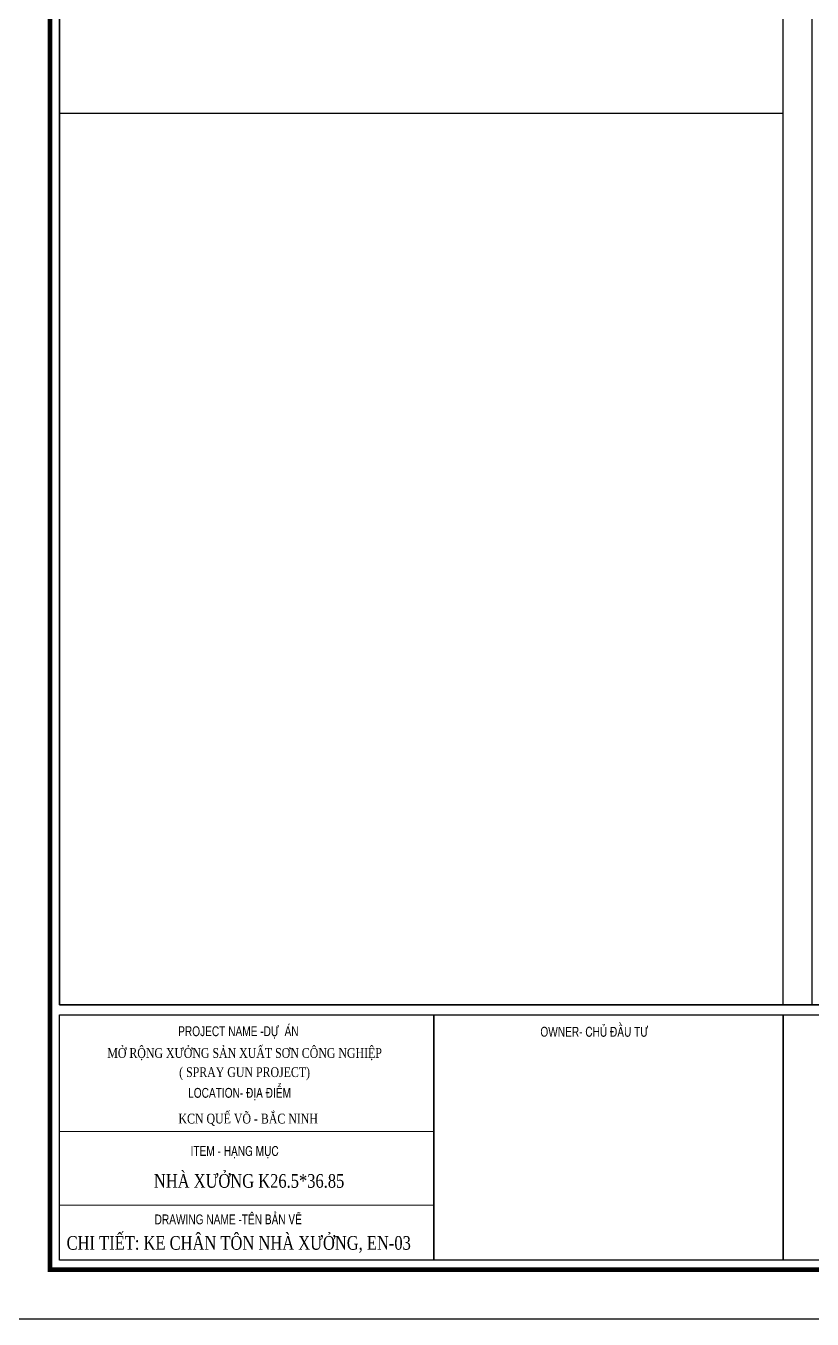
# Model space of a CAD drawing. Header units: inches. Extents: x 315041 to 662841, y -45540 to -35018.
# Drawn here: x 333179.6 to 333323.7, y -38167.8 to -37930.7 of the extents above; entities that cross this region are included whole.
import ezdxf
from ezdxf.enums import TextEntityAlignment as Align

# ---------------------------------------------------------------- set-up
doc = ezdxf.new("R2010")
doc.units = ezdxf.units.IN
doc.header["$MEASUREMENT"] = 0
for name, color, linetype in [('1', 1, 'Continuous'), ('2', 2, 'Continuous'), ('7', 7, 'Continuous'), ('BAO KHUNG', 31, 'Continuous')]:
    doc.layers.add(name, color=color, linetype=linetype)
doc.layers.add('Cover text', color=7, linetype='Continuous', true_color=0x52370f)
doc.layers.add('S-Hatch', color=8, linetype='Continuous', lineweight=9)
doc.styles.add('ST3', font='times.ttf', dxfattribs={"width": 0.8})
doc.styles.get("Standard").update_dxf_attribs({"font": 'VHARIALN.TTF'})

# ---------------------------------------------------------------- blocks, each defined once
blk = doc.blocks.new('A$C75D82031')
at = {"layer": '2', "color": 157, "linetype": 'Continuous'}
blk.add_lwpolyline([(0, 420), (594, 420), (594, 0), (0, 0)], close=True, dxfattribs=at)
at = {"layer": '7', "color": 147, "linetype": 'Continuous'}
blk.add_lwpolyline([(12.33, 57.61), (581.67, 57.61), (581.67, 409.19), (12.33, 409.19)], close=True, dxfattribs=at)
at = {"layer": 'BAO KHUNG', "color": 167, "linetype": 'Continuous', "const_width": 0.871}
blk.add_lwpolyline([(10.59, 9.07), (583.41, 9.07), (583.41, 410.93), (10.59, 410.93)], close=True, dxfattribs=at)
at = {"layer": 'BAO KHUNG', "color": 7}
for points in [[(12.33, 55.81), (80.92, 55.81), (80.92, 10.81), (12.33, 10.81)], [(80.92, 55.81), (144.95, 55.81), (144.95, 10.81), (80.92, 10.81)], [(144.95, 55.81), (285.8, 55.81), (285.8, 10.81), (144.95, 10.81)]]:
    blk.add_lwpolyline(points, close=True, dxfattribs=at)
at = {"layer": 'S-Hatch'}
for p, q in [((12.33, 34.43), (80.92, 34.43)), ((80.92, 20.88), (12.33, 20.88))]:
    blk.add_line(p, q, dxfattribs=at)
at = {"layer": 'BAO KHUNG', "color": 7, "linetype": 'Continuous', "width": 0.9}
for s, p in [('PROJECT NAME -Dù  ÁN ', (45.37, 51.89)), ('LOCATION- §ÞA §IÓM', (45.32, 40.59))]:
    blk.add_text(s, height=1.8, dxfattribs=at).set_placement(p, align=Align.CENTER)
for s, p in [(' OWNER- CHñ §ÇU T¦', (99.94, 51.79)), ('ITEM - H¹NG MôC', (36.35, 29.93)), ('DRAWING NAME -T£N B¶N VÏ', (29.76, 17.39))]:
    blk.add_text(s, height=1.8, dxfattribs=at).set_placement(p)
at = {"layer": 'Cover text', "linetype": 'Continuous', "style": 'ST3', "width": 0.8}
for s, p in [('MỞ RỘNG XƯỞNG SẢN XUẤT SƠN CÔNG NGHIỆP', (46.25, 47.9)), ('( SPRAY GUN PROJECT)', (46.25, 44.39)), (' KCN QUẾ VÕ - BẮC NINH', (46.64, 35.87))]:
    blk.add_text(s, height=1.8, dxfattribs=at).set_placement(p, align=Align.CENTER)

msp = doc.modelspace()

# ---------------------------------------------------------------- linework, layer by layer
at = {"color": 8}
msp.add_lwpolyline([(333185.7734, -37758.6315), (333755.1113, -37758.6315), (333755.1113, -38110.2113), (333185.7734, -38110.2113)], close=True, dxfattribs=at)
at = {"layer": '1'}
msp.add_line((333318.3701, -37946.7789), (333185.7734, -37946.7789), dxfattribs=at)
at = {"layer": '2'}
for p, q in [((333318.3701, -38110.2113), (333318.3701, -37758.6315)), ((333323.7034, -38110.2113), (333323.7034, -37758.6315))]:
    msp.add_line(p, q, dxfattribs=at)

# ---------------------------------------------------------------- block references
at = {"color": 1}
msp.add_blockref('A$C75D82031', (333173.4423, -38167.8214), dxfattribs=at)

# ---------------------------------------------------------------- texts
at = {"color": 3, "linetype": 'Continuous', "style": 'ST3', "width": 0.8}
for s, p in [('NHÀ XƯỞNG K26.5*36.85', (333203.0634, -38143.7301)), ('CHI TIẾT: KE CHÂN TÔN NHÀ XƯỞNG, EN-03', (333187.0739, -38155.0988))]:
    msp.add_text(s, height=2.5, dxfattribs=at).set_placement(p)

doc.saveas('drawing.dxf')
